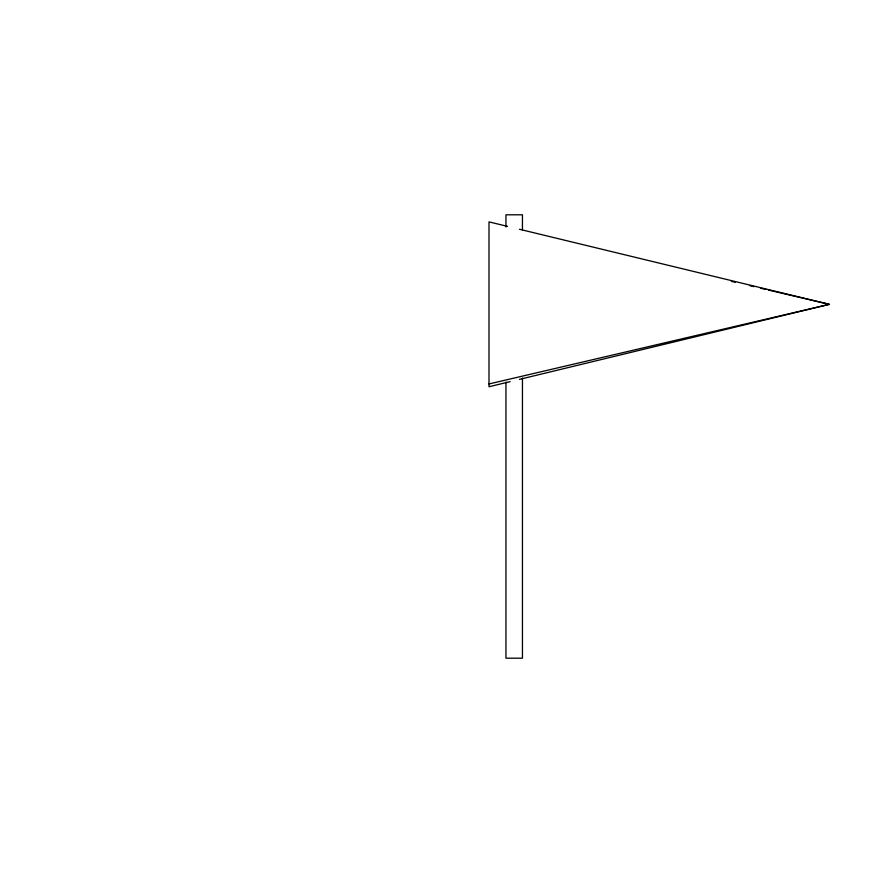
<?xml version="1.0" encoding="UTF-8"?>
<svg xmlns="http://www.w3.org/2000/svg" width="873" height="873" viewBox="0 0 873 873"><rect width="100%" height="100%" fill="white"/><g stroke="black" fill="none" stroke-linecap="round" stroke-linejoin="round"><path stroke-width="1.31" d="M510.181 381.621L489 386.75L489 221.884L507.54 226.38M519.457 379.373L829.35 304.339L519.457 229.261M489 383.945L829.35 304.339L768.426 290.054M731.345 281.379L735.317 282.306M749.885 285.711L753.857 286.65M760.481 288.199L765.785 289.432M522.447 229.763L522.447 214.802L505.947 214.802L505.947 227.045M522.447 378.02L522.447 658.198L505.947 658.198L505.947 382.09"/></g></svg>
